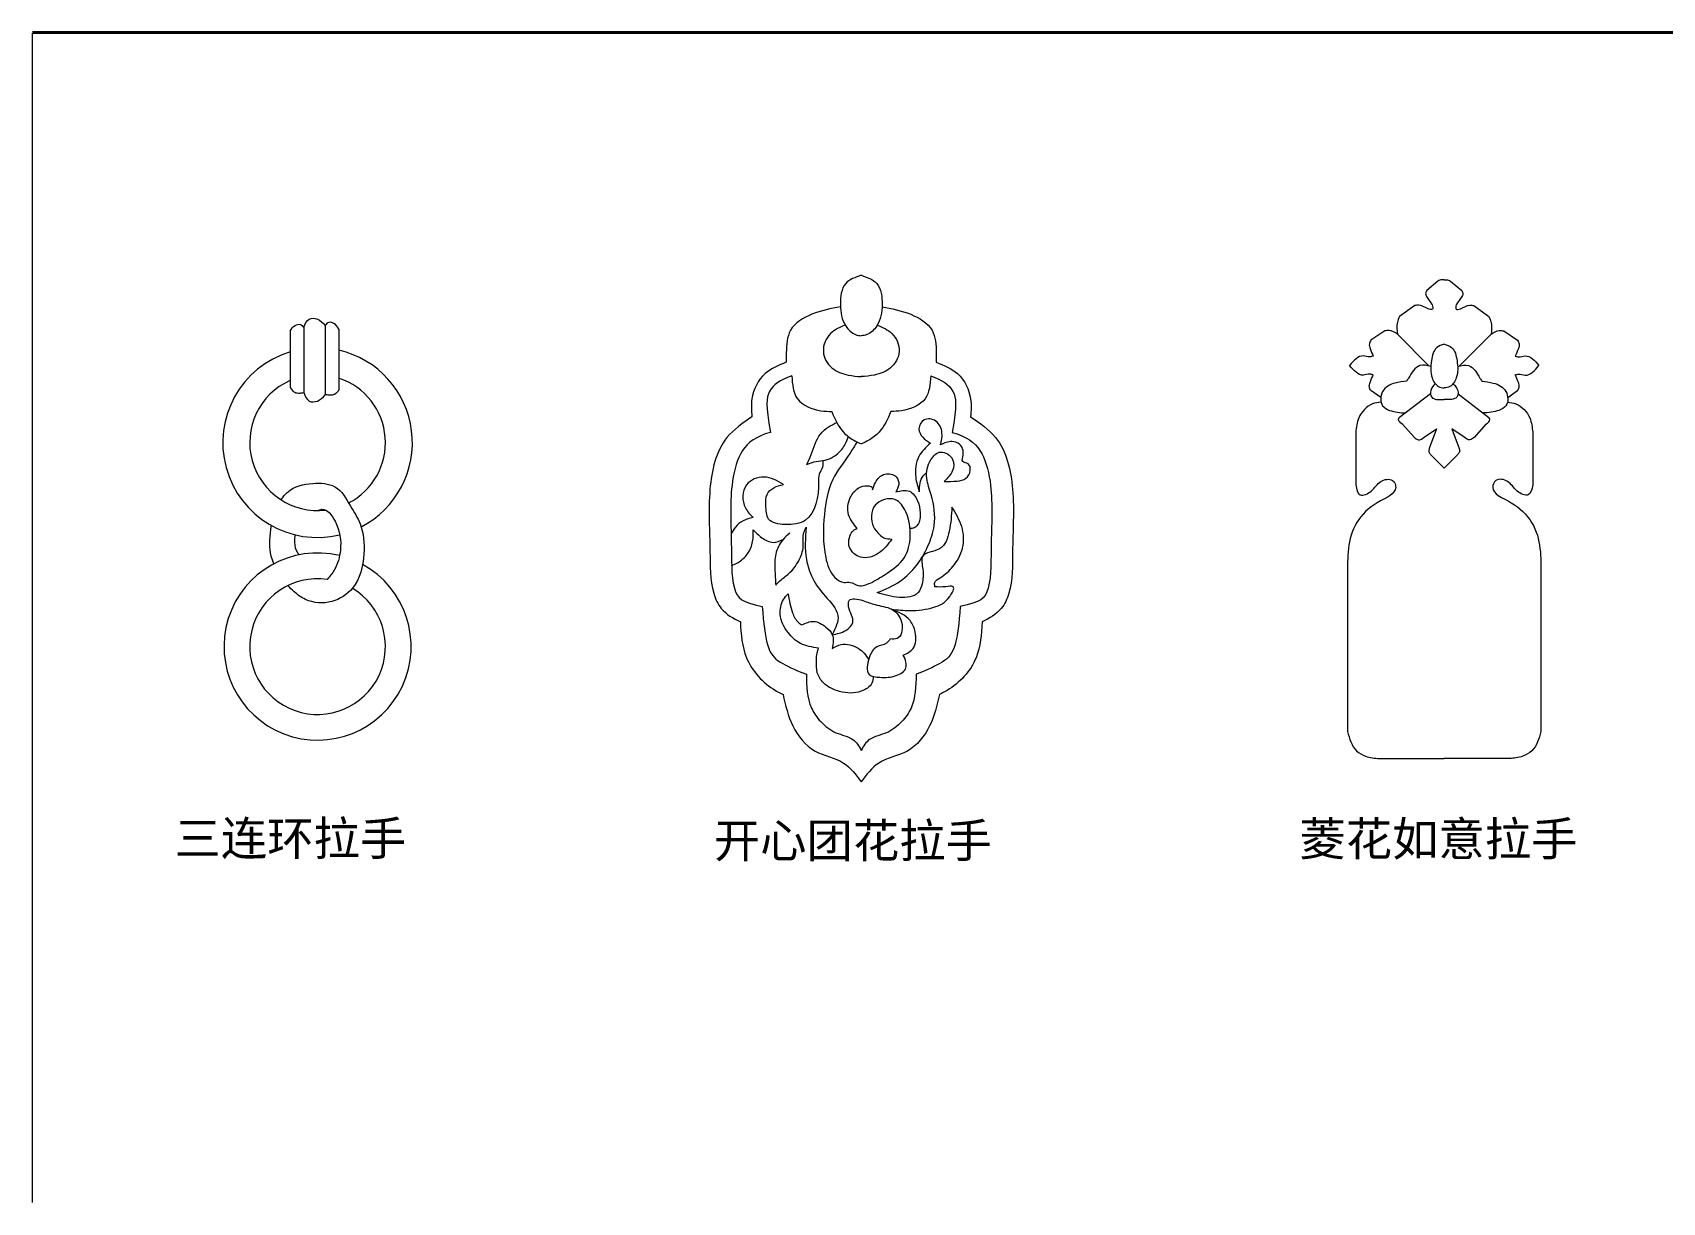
# Model space of a CAD drawing. Header units: millimetres. Extents: x -51923 to -51163, y -26833 to -26390.
# Drawn here: x -51923.1 to -51779.2, y -26492.8 to -26389.6 of the extents above; entities that cross this region are included whole.
import ezdxf

# ---------------------------------------------------------------- set-up
doc = ezdxf.new("R2010")
doc.units = ezdxf.units.MM
doc.header["$LTSCALE"] = 0.35
doc.styles.add('样式 1', font='simhei.ttf')

msp = doc.modelspace()

# ---------------------------------------------------------------- linework, layer by layer
at = {"lineweight": 40, "ltscale": 3}
msp.add_line((-51163.64, -26389.6), (-51923.06, -26389.6), dxfattribs=at)
at = {"lineweight": 5}
msp.add_line((-51923.06, -26492.85), (-51923.06, -26389.66), dxfattribs=at)
at = {"lineweight": 13}
for p, q in [((-51801.05, -26413.7), (-51802.4, -26414.67)), ((-51795.83, -26413.7), (-51794.49, -26414.67)), ((-51897.22, -26415.44), (-51897.22, -26421.57)), ((-51900.33, -26415.95), (-51900.33, -26420.91)), ((-51899.12, -26415.62), (-51899.12, -26421.38)), ((-51896.01, -26415.78), (-51896.01, -26421.11)), ((-51803.7, -26415.93), (-51804.91, -26416.76)), ((-51793.19, -26415.93), (-51791.97, -26416.76)), ((-51804.04, -26421.8), (-51804.91, -26421.2)), ((-51792.84, -26421.8), (-51791.97, -26421.2)), ((-51799.66, -26421.47), (-51802.39, -26423.57)), ((-51799.11, -26421.97), (-51798.44, -26421.97)), ((-51797.77, -26421.97), (-51798.44, -26421.97)), ((-51797.22, -26421.47), (-51794.49, -26423.57)), ((-51802.13, -26424.15), (-51801.11, -26425.31)), ((-51794.76, -26424.15), (-51795.78, -26425.31)), ((-51806.25, -26424.88), (-51806.25, -26429.52)), ((-51790.63, -26424.88), (-51790.63, -26429.52)), ((-51806.98, -26436.33), (-51806.98, -26451.28)), ((-51789.9, -26436.33), (-51789.9, -26451.28))]:
    msp.add_line(p, q, dxfattribs=at)
for points in [[(-51799, -26411.55), (-51799.98, -26412.37)], [(-51797.88, -26411.55), (-51796.9, -26412.37)], [(-51799.94, -26412.97), (-51799.5, -26413.64)], [(-51796.94, -26412.97), (-51797.38, -26413.64)], [(-51799.8, -26419.02), (-51802.58, -26416.23)], [(-51797.08, -26419.02), (-51794.31, -26416.23)], [(-51800.2, -26425.32), (-51799.12, -26424.56)], [(-51799.12, -26424.56), (-51799.77, -26426.32)], [(-51796.68, -26425.32), (-51797.77, -26424.56)], [(-51797.77, -26424.56), (-51797.11, -26426.32)], [(-51799.64, -26426.84), (-51798.44, -26428.03)], [(-51797.25, -26426.84), (-51798.44, -26428.03)], [(-51804.18, -26453.67), (-51798.44, -26453.67)], [(-51792.7, -26453.67), (-51798.44, -26453.67)]]:
    msp.add_lwpolyline(points, dxfattribs=at)
for centre, radius, start, end in [((-51897.9, -26425.79), 8.37, 106.859, 283.5583), ((-51897.9, -26425.79), 8.37, 297.3758, 76.9346), ((-51897.9, -26425.79), 5.99, 113.884, 276.8824), ((-51897.9, -26425.79), 5.99, 297.2447, 71.603), ((-51897.9, -26443.79), 8.26, 76.4012, 61.3038), ((-51897.9, -26443.79), 5.99, 81.9024, 59.225)]:
    msp.add_arc(centre, radius, start, end, dxfattribs=at)
for points, knots in [([(-51849.91, -26411.02), (-51850.43, -26411.2), (-51851.61, -26411.6), (-51851.84, -26413.67), (-51851.57, -26415.32), (-51850.62, -26416.26), (-51850.08, -26416.34), (-51849.91, -26416.35)], [0, 0, 0, 0, 0.0359084, 0.0807384, 0.1255684, 0.1525169, 0.1644094, 0.1644094, 0.1644094, 0.1644094]), ([(-51849.91, -26411.02), (-51849.38, -26411.2), (-51848.2, -26411.6), (-51847.97, -26413.67), (-51848.24, -26415.32), (-51849.19, -26416.26), (-51849.73, -26416.34), (-51849.91, -26416.35)], [0, 0, 0, 0, 0.0359084, 0.0807384, 0.1255684, 0.1525169, 0.1644094, 0.1644094, 0.1644094, 0.1644094]), ([(-51851.74, -26413.79), (-51852.58, -26413.95), (-51854.19, -26414.28), (-51856.42, -26415.59), (-51856.53, -26417.47), (-51856.52, -26418.42), (-51856.52, -26418.69)], [0.0046374, 0.0046374, 0.0046374, 0.0046374, 0.0652606, 0.1198378, 0.1666035, 0.1860832, 0.1860832, 0.1860832, 0.1860832]), ([(-51848.07, -26413.79), (-51847.23, -26413.95), (-51845.62, -26414.28), (-51843.39, -26415.59), (-51843.28, -26417.47), (-51843.29, -26418.42), (-51843.29, -26418.69)], [0.0046374, 0.0046374, 0.0046374, 0.0046374, 0.0652606, 0.1198378, 0.1666035, 0.1860832, 0.1860832, 0.1860832, 0.1860832]), ([(-51851.32, -26415.42), (-51851.79, -26415.61), (-51852.79, -26416.04), (-51853.54, -26417.74), (-51852.62, -26419.33), (-51851.2, -26419.86), (-51850.29, -26419.94), (-51849.91, -26419.96)], [0.0034222, 0.0034222, 0.0034222, 0.0034222, 0.0380025, 0.0776381, 0.1152049, 0.151572, 0.1787069, 0.1787069, 0.1787069, 0.1787069]), ([(-51848.49, -26415.42), (-51848.02, -26415.61), (-51847.02, -26416.04), (-51846.27, -26417.74), (-51847.19, -26419.33), (-51848.61, -26419.86), (-51849.52, -26419.94), (-51849.91, -26419.96)], [0.0034222, 0.0034222, 0.0034222, 0.0034222, 0.0380025, 0.0776381, 0.1152049, 0.151572, 0.1787069, 0.1787069, 0.1787069, 0.1787069]), ([(-51798.44, -26417.1), (-51798.68, -26417.17), (-51799.34, -26417.38), (-51799.62, -26418.68), (-51799.7, -26419.88), (-51799.11, -26420.87), (-51798.63, -26420.95), (-51798.44, -26420.95)], [0, 0, 0, 0, 0.0166577, 0.0458286, 0.0810615, 0.1030276, 0.1154893, 0.1154893, 0.1154893, 0.1154893]), ([(-51798.44, -26417.1), (-51798.2, -26417.17), (-51797.54, -26417.38), (-51797.26, -26418.68), (-51797.18, -26419.88), (-51797.78, -26420.87), (-51798.26, -26420.95), (-51798.44, -26420.95)], [0, 0, 0, 0, 0.0166577, 0.0458286, 0.0810615, 0.1030276, 0.1154893, 0.1154893, 0.1154893, 0.1154893]), ([(-51896.01, -26421.11), (-51896.12, -26421.29), (-51896.33, -26421.59), (-51896.83, -26421.61), (-51897.1, -26421.58), (-51897.22, -26421.57)], [0.00031344, 0.00031344, 0.00031344, 0.00031344, 0.01385711, 0.02445438, 0.03267727, 0.03267727, 0.03267727, 0.03267727]), ([(-51856.04, -26419.9), (-51857.1, -26420.32), (-51857.64, -26420.6), (-51858.31, -26421.85), (-51858.34, -26422.45), (-51857.93, -26424.89)], [0, 0, 0, 0, 0.0773674, 0.0773674, 0.1443182, 0.1443182, 0.1443182, 0.1443182]), ([(-51843.77, -26419.9), (-51842.71, -26420.32), (-51842.17, -26420.6), (-51841.5, -26421.85), (-51841.47, -26422.45), (-51841.88, -26424.89)], [0, 0, 0, 0, 0.0773674, 0.0773674, 0.1443182, 0.1443182, 0.1443182, 0.1443182]), ([(-51804.02, -26422.22), (-51804.28, -26422.24), (-51805.1, -26422.37), (-51806.1, -26423.43), (-51806.21, -26424.44), (-51806.25, -26424.88)], [0.01136221, 0.01136221, 0.01136221, 0.01136221, 0.02913769, 0.06944789, 0.0996639, 0.0996639, 0.0996639, 0.0996639]), ([(-51792.86, -26422.22), (-51792.61, -26422.24), (-51791.78, -26422.37), (-51790.78, -26423.43), (-51790.68, -26424.44), (-51790.63, -26424.88)], [0.01136221, 0.01136221, 0.01136221, 0.01136221, 0.02913769, 0.06944789, 0.0996639, 0.0996639, 0.0996639, 0.0996639]), ([(-51852.51, -26423.05), (-51852.23, -26423.71), (-51851.79, -26424.72), (-51850.7, -26425.54), (-51850.13, -26425.8), (-51849.91, -26425.9)], [0, 0, 0, 0, 0.04831639, 0.07526219, 0.09216647, 0.09216647, 0.09216647, 0.09216647]), ([(-51847.3, -26423.05), (-51847.58, -26423.71), (-51848.02, -26424.72), (-51849.11, -26425.54), (-51849.68, -26425.8), (-51849.91, -26425.9)], [0, 0, 0, 0, 0.04831639, 0.07526219, 0.09216647, 0.09216647, 0.09216647, 0.09216647]), ([(-51857.93, -26424.89), (-51859.18, -26425.23), (-51859.92, -26425.77), (-51860.83, -26427.18), (-51861.12, -26428.15), (-51861.52, -26430.94), (-51861.42, -26432.73), (-51861.34, -26436.08), (-51861.42, -26437.52), (-51860.84, -26439.57), (-51860.47, -26439.89), (-51858.64, -26440.24)], [0, 0, 0, 0, 0.0789653, 0.0789653, 0.1579307, 0.1579307, 0.2876399, 0.2876399, 0.388687, 0.388687, 0.4736356, 0.4736356, 0.4736356, 0.4736356]), ([(-51854.72, -26427.72), (-51854.44, -26427.61), (-51853.92, -26427.4), (-51853.08, -26427.4), (-51852.24, -26427.02), (-51851.63, -26426.45), (-51851.23, -26425.81), (-51851.11, -26425.45), (-51851.05, -26425.26)], [0, 0, 0, 0, 0.0203574, 0.0388261, 0.0575885, 0.0829844, 0.0956165, 0.1095621, 0.1095621, 0.1095621, 0.1095621]), ([(-51841.88, -26424.89), (-51840.63, -26425.23), (-51839.89, -26425.77), (-51838.98, -26427.18), (-51838.69, -26428.15), (-51838.29, -26430.94), (-51838.39, -26432.73), (-51838.47, -26436.08), (-51838.39, -26437.52), (-51838.97, -26439.57), (-51839.34, -26439.89), (-51841.17, -26440.24)], [0, 0, 0, 0, 0.0789653, 0.0789653, 0.1579307, 0.1579307, 0.2876399, 0.2876399, 0.388687, 0.388687, 0.4736356, 0.4736356, 0.4736356, 0.4736356]), ([(-51850.28, -26425.72), (-51850.49, -26426.07), (-51851.16, -26427.21), (-51852.72, -26429.06), (-51853.27, -26432.36), (-51853.31, -26435.3), (-51852.61, -26437.53), (-51851.56, -26438.21), (-51850.8, -26438.04), (-51850.06, -26438.61), (-51848.82, -26438.08), (-51847.52, -26437.26), (-51845.92, -26436.12), (-51845.45, -26433.97), (-51845.72, -26432.12), (-51846.87, -26430.43), (-51849.09, -26431.07), (-51849.11, -26433), (-51848.41, -26433.83), (-51847.85, -26434.27), (-51847.45, -26434.29), (-51847.21, -26434.3)], [0.0015911, 0.0015911, 0.0015911, 0.0015911, 0.0294904, 0.0933963, 0.1668026, 0.2546447, 0.2999566, 0.3212122, 0.3337675, 0.3510855, 0.3795851, 0.4161802, 0.4631544, 0.5088149, 0.559782, 0.5934268, 0.6354301, 0.6794769, 0.6999147, 0.7108581, 0.7272228, 0.7272228, 0.7272228, 0.7272228]), ([(-51853.31, -26427.38), (-51853.29, -26427.58), (-51853.27, -26428), (-51853.7, -26428.57), (-51853.6, -26430.23), (-51854.06, -26432.79), (-51856.48, -26433.11), (-51858.3, -26432.82), (-51858.31, -26431.4), (-51858.37, -26430.36), (-51857.63, -26429.68), (-51857.07, -26429.56), (-51856.77, -26429.49)], [0.0040527, 0.0040527, 0.0040527, 0.0040527, 0.0175317, 0.0333652, 0.0496928, 0.1320369, 0.1746409, 0.2101258, 0.2387106, 0.2612621, 0.2805245, 0.3015637, 0.3015637, 0.3015637, 0.3015637]), ([(-51844.78, -26430.13), (-51844.75, -26429.6), (-51844.7, -26428.92), (-51844.26, -26428.53), (-51844.13, -26428.45)], [0, 0, 0, 0, 0.03325136, 0.04364033, 0.04364033, 0.04364033, 0.04364033]), ([(-51901.12, -26430.84), (-51900.94, -26430.58), (-51900.28, -26429.73), (-51898.49, -26429.29), (-51896.06, -26429.43), (-51895.09, -26431.3), (-51893.87, -26433.16), (-51893.67, -26435.78), (-51894.33, -26438.55), (-51896.62, -26440.09), (-51898.7, -26439.92), (-51899.89, -26439.07), (-51900.35, -26438.6), (-51900.52, -26438.4)], [0.0079626, 0.0079626, 0.0079626, 0.0079626, 0.0299377, 0.0824849, 0.1263844, 0.1782579, 0.2188746, 0.2813818, 0.3548842, 0.4053093, 0.4597633, 0.4877558, 0.5057584, 0.5057584, 0.5057584, 0.5057584]), ([(-51846.86, -26430.14), (-51846.43, -26430.03), (-51845.6, -26429.83), (-51844.85, -26430.92), (-51844.66, -26431.96), (-51844.71, -26432.91), (-51845.24, -26433.36), (-51845.48, -26433.37), (-51845.59, -26433.36)], [0, 0, 0, 0, 0.0279027, 0.0540533, 0.0787499, 0.1041505, 0.1146375, 0.1222744, 0.1222744, 0.1222744, 0.1222744]), ([(-51897.9, -26431.78), (-51897.77, -26431.73), (-51897.13, -26431.48), (-51895.98, -26433.13), (-51895.72, -26435), (-51896.2, -26436.86), (-51896.83, -26437.6), (-51897.06, -26437.86)], [0, 0, 0, 0, 0.0090799, 0.0456987, 0.1056555, 0.1483525, 0.1724087, 0.1724087, 0.1724087, 0.1724087]), ([(-51859.45, -26432.4), (-51859.76, -26432.48), (-51860.35, -26432.61), (-51861.01, -26433.19), (-51861.28, -26433.65), (-51861.4, -26433.86)], [0, 0, 0, 0, 0.02174412, 0.04192471, 0.05862863, 0.05862863, 0.05862863, 0.05862863]), ([(-51901.75, -26436.48), (-51901.85, -26436.26), (-51902.2, -26435.31), (-51902.13, -26434.12), (-51902, -26433.22), (-51901.98, -26433.09)], [0.55839521, 0.55839521, 0.55839521, 0.55839521, 0.57505549, 0.62933078, 0.6381002, 0.6381002, 0.6381002, 0.6381002]), ([(-51899.88, -26433.91), (-51899.92, -26434.14), (-51899.98, -26434.67), (-51899.84, -26435.34), (-51899.57, -26435.62), (-51899.5, -26435.69)], [0.00653498, 0.00653498, 0.00653498, 0.00653498, 0.02272978, 0.04377735, 0.05019698, 0.05019698, 0.05019698, 0.05019698]), ([(-51861.35, -26436.63), (-51861.03, -26436.51), (-51860.37, -26436.18), (-51859.64, -26435.26), (-51859.42, -26434.28), (-51859.44, -26433.7), (-51859.44, -26433.5)], [0.01963793, 0.01963793, 0.01963793, 0.01963793, 0.04317936, 0.07126603, 0.09737401, 0.11146283, 0.11146283, 0.11146283, 0.11146283]), ([(-51858.64, -26440.24), (-51858.41, -26443.29), (-51858.19, -26444.53), (-51856.48, -26445.48), (-51855.92, -26445.81), (-51854.75, -26446.23)], [0, 0, 0, 0, 0.1198324, 0.1198324, 0.1810812, 0.1810812, 0.1810812, 0.1810812]), ([(-51841.17, -26440.24), (-51841.4, -26443.29), (-51841.62, -26444.53), (-51843.33, -26445.48), (-51843.89, -26445.81), (-51845.06, -26446.23)], [0, 0, 0, 0, 0.1198324, 0.1198324, 0.1810812, 0.1810812, 0.1810812, 0.1810812]), ([(-51848.85, -26446.42), (-51848.85, -26446.63), (-51848.94, -26447.23), (-51850.13, -26447.98), (-51851.74, -26447.89), (-51853.17, -26447.22), (-51853.9, -26446.12), (-51853.86, -26445.16), (-51853.85, -26444.42), (-51853.72, -26444.07), (-51853.67, -26443.93)], [0.1207982, 0.1207982, 0.1207982, 0.1207982, 0.1348705, 0.1622803, 0.206628, 0.2440712, 0.268037, 0.293417, 0.3092973, 0.319305, 0.319305, 0.319305, 0.319305]), ([(-51852.46, -26443.95), (-51852.21, -26443.81), (-51851.49, -26443.43), (-51850.14, -26443.79), (-51849.47, -26444.54), (-51849.25, -26444.95)], [0, 0, 0, 0, 0.01942943, 0.05527693, 0.08654053, 0.08654053, 0.08654053, 0.08654053]), ([(-51854.75, -26446.23), (-51854.73, -26447.27), (-51854.7, -26448.8), (-51853.49, -26450.52), (-51852.23, -26451.51), (-51850.61, -26451.77), (-51850.1, -26452.57), (-51849.91, -26452.96)], [0, 0, 0, 0, 0.0700934, 0.1036518, 0.1423456, 0.1797505, 0.2085876, 0.2085876, 0.2085876, 0.2085876]), ([(-51845.06, -26446.23), (-51845.08, -26447.27), (-51845.11, -26448.8), (-51846.32, -26450.52), (-51847.58, -26451.51), (-51849.2, -26451.77), (-51849.71, -26452.57), (-51849.91, -26452.96)], [0, 0, 0, 0, 0.0700934, 0.1036518, 0.1423456, 0.1797505, 0.2085876, 0.2085876, 0.2085876, 0.2085876])]:
    msp.add_open_spline(points, degree=3, knots=knots, dxfattribs=at)
for points in [[(-51799.98, -26412.37), (-51800.09, -26412.65), (-51799.94, -26412.97)], [(-51798.44, -26411.42), (-51798.82, -26411.44), (-51799, -26411.55)], [(-51798.44, -26411.42), (-51798.06, -26411.44), (-51797.88, -26411.55)], [(-51796.9, -26412.37), (-51796.79, -26412.65), (-51796.94, -26412.97)], [(-51799.5, -26413.64), (-51799.49, -26414), (-51799.87, -26413.97), (-51800.7, -26413.66), (-51801.05, -26413.7)], [(-51797.38, -26413.64), (-51797.39, -26414), (-51797.01, -26413.97), (-51796.18, -26413.66), (-51795.83, -26413.7)], [(-51900.33, -26415.95), (-51899.87, -26415.44), (-51899.42, -26415.36), (-51899.12, -26415.62)], [(-51899.12, -26415.62), (-51898.64, -26414.89), (-51897.92, -26414.89), (-51897.22, -26415.44)], [(-51896.01, -26415.78), (-51896.46, -26415.27), (-51896.91, -26415.18), (-51897.22, -26415.44)], [(-51802.4, -26414.67), (-51802.58, -26415.15), (-51802.58, -26416.23)], [(-51794.49, -26414.67), (-51794.31, -26415.15), (-51794.31, -26416.23)], [(-51804.91, -26416.76), (-51805.05, -26417.07), (-51804.98, -26417.49), (-51804.72, -26418.15)], [(-51802.58, -26416.23), (-51803.3, -26415.88), (-51803.7, -26415.93)], [(-51794.31, -26416.23), (-51793.58, -26415.88), (-51793.19, -26415.93)], [(-51791.97, -26416.76), (-51791.83, -26417.07), (-51791.9, -26417.49), (-51792.17, -26418.15)], [(-51804.72, -26418.15), (-51805, -26418.22), (-51805.58, -26418.14), (-51806.79, -26418.98)], [(-51792.17, -26418.15), (-51791.88, -26418.22), (-51791.3, -26418.14), (-51790.09, -26418.98)], [(-51856.52, -26418.69), (-51858.4, -26419.7), (-51859.56, -26421.93), (-51859.56, -26423.51)], [(-51843.29, -26418.69), (-51841.41, -26419.7), (-51840.25, -26421.93), (-51840.25, -26423.51)], [(-51804.72, -26419.81), (-51805, -26419.74), (-51805.58, -26419.83), (-51806.79, -26418.98)], [(-51804.91, -26421.2), (-51805.05, -26420.89), (-51804.98, -26420.47), (-51804.72, -26419.81)], [(-51799.63, -26419.06), (-51800.59, -26418.99), (-51801.59, -26420.09), (-51801.76, -26420.37)], [(-51797.26, -26419.06), (-51796.29, -26418.99), (-51795.29, -26420.09), (-51795.12, -26420.37)], [(-51792.17, -26419.81), (-51791.88, -26419.74), (-51791.3, -26419.83), (-51790.09, -26418.98)], [(-51791.97, -26421.2), (-51791.83, -26420.89), (-51791.9, -26420.47), (-51792.17, -26419.81)], [(-51900.33, -26420.91), (-51899.92, -26421.35), (-51899.47, -26421.41), (-51899.12, -26421.38)], [(-51856.04, -26419.9), (-51855.54, -26421.92), (-51853.46, -26422.97), (-51852.51, -26423.05)], [(-51843.77, -26419.9), (-51844.27, -26421.92), (-51846.35, -26422.97), (-51847.3, -26423.05)], [(-51801.76, -26420.37), (-51802.78, -26420.53), (-51803.88, -26421.28), (-51803.88, -26422.53), (-51803.27, -26422.94), (-51801.87, -26423.17)], [(-51799.23, -26420.6), (-51799.63, -26421.19), (-51799.55, -26421.79), (-51799.11, -26421.97)], [(-51797.65, -26420.6), (-51797.25, -26421.19), (-51797.34, -26421.79), (-51797.77, -26421.97)], [(-51795.12, -26420.37), (-51794.11, -26420.53), (-51793, -26421.28), (-51793, -26422.53), (-51793.61, -26422.94), (-51795.02, -26423.17)], [(-51899.12, -26421.38), (-51898.64, -26422.12), (-51897.92, -26422.12), (-51897.22, -26421.57)], [(-51859.56, -26423.51), (-51861.76, -26425.34), (-51863.26, -26429.91), (-51863.26, -26435.41), (-51862.93, -26439.09), (-51862.26, -26440.43), (-51860.58, -26441.62)], [(-51854.72, -26427.72), (-51854.33, -26426.84), (-51853.51, -26425.03), (-51852.82, -26424.42), (-51852.06, -26424.02)], [(-51842.9, -26425.98), (-51842.78, -26424.91), (-51843.33, -26423.89), (-51844.35, -26423.79), (-51844.81, -26424.56), (-51844.48, -26425.32), (-51843.79, -26425.83)], [(-51840.25, -26423.51), (-51838.05, -26425.34), (-51836.55, -26429.91), (-51836.55, -26435.41), (-51836.88, -26439.09), (-51837.55, -26440.43), (-51839.23, -26441.62)], [(-51802.13, -26424.15), (-51802.47, -26423.76), (-51802.39, -26423.57)], [(-51794.76, -26424.15), (-51794.41, -26423.76), (-51794.49, -26423.57)], [(-51801.11, -26425.31), (-51800.71, -26425.55), (-51800.2, -26425.32)], [(-51795.78, -26425.31), (-51796.18, -26425.55), (-51796.68, -26425.32)], [(-51848.49, -26439.03), (-51846.45, -26438), (-51844.02, -26434.91), (-51843.47, -26433.11), (-51843.73, -26430.4), (-51844.12, -26428.94), (-51843.77, -26427.31), (-51842.88, -26426.62), (-51841.84, -26427.28), (-51841.84, -26428.25), (-51842.58, -26429.21)], [(-51843.79, -26425.83), (-51844.82, -26427.01), (-51845.1, -26428.84), (-51844.78, -26430.13)], [(-51842.58, -26429.21), (-51841.43, -26429.18), (-51840.66, -26428.94), (-51840.28, -26428.23), (-51840.47, -26427.66), (-51840.95, -26427.46), (-51840.91, -26426.89), (-51841.24, -26425.94), (-51841.9, -26425.69), (-51842.9, -26425.98)], [(-51799.77, -26426.32), (-51799.79, -26426.61), (-51799.64, -26426.84)], [(-51797.11, -26426.32), (-51797.09, -26426.61), (-51797.25, -26426.84)], [(-51848.91, -26429.96), (-51848.66, -26429.31), (-51847.81, -26428.57), (-51846.81, -26428.82), (-51846.6, -26429.5), (-51846.86, -26430.14)], [(-51856.77, -26429.49), (-51858.5, -26428.83), (-51860.03, -26429.51), (-51860.13, -26431.55), (-51859.45, -26432.4)], [(-51850.26, -26433.36), (-51851.02, -26432.15), (-51850.87, -26430.64), (-51850.18, -26429.81), (-51849.36, -26429.59), (-51848.97, -26429.72), (-51848.91, -26429.96)], [(-51806.25, -26429.52), (-51805.86, -26430.4), (-51804.88, -26430.06), (-51804.04, -26429.22), (-51803, -26429.14), (-51802.72, -26429.76), (-51803.2, -26430.47)], [(-51790.63, -26429.52), (-51791.03, -26430.4), (-51792.01, -26430.06), (-51792.85, -26429.22), (-51793.88, -26429.14), (-51794.16, -26429.76), (-51793.68, -26430.47)], [(-51803.2, -26430.47), (-51805.39, -26431.88), (-51806.67, -26433.97), (-51806.98, -26436.33)], [(-51793.68, -26430.47), (-51791.49, -26431.88), (-51790.22, -26433.97), (-51789.9, -26436.33)], [(-51841.9, -26431.49), (-51842.14, -26433.62), (-51843, -26435.16), (-51844.49, -26435.83), (-51844.47, -26436.97), (-51844.54, -26438.25), (-51844.88, -26439.03), (-51846.53, -26439.45), (-51848.49, -26439.03)], [(-51843.4, -26438.51), (-51843.41, -26438.14), (-51842.93, -26437.71), (-51841.82, -26436.73), (-51840.96, -26435.09), (-51841.04, -26433.2), (-51841.9, -26431.49)], [(-51859.44, -26433.5), (-51858.69, -26434.18), (-51857.67, -26434.59), (-51856.81, -26434.35)], [(-51856.22, -26433.78), (-51856.81, -26434.35), (-51857.45, -26435.63), (-51857.53, -26436.97), (-51857.46, -26438.36)], [(-51857.46, -26438.36), (-51857.08, -26437.98), (-51856.3, -26437.35), (-51855.43, -26436.22), (-51855.03, -26434.93), (-51854.97, -26433.72), (-51854.76, -26433.26)], [(-51854.76, -26433.26), (-51854.75, -26436.11), (-51854.21, -26437.73), (-51853.08, -26439.35), (-51851.97, -26441.04), (-51852.46, -26442.74)], [(-51847.21, -26434.3), (-51848.37, -26435.55), (-51849.97, -26435.9), (-51850.91, -26435.09), (-51850.85, -26433.89), (-51850.53, -26433.49), (-51850.26, -26433.36)], [(-51847.23, -26440.49), (-51845.62, -26440.61), (-51843.5, -26440.32), (-51842.1, -26439.38), (-51841.79, -26438.51), (-51842.44, -26438.51), (-51843.4, -26438.51)], [(-51853.67, -26443.93), (-51855.27, -26443.51), (-51856.37, -26442.55), (-51857.05, -26440.96), (-51856.77, -26439.64), (-51856.37, -26439.14)], [(-51856.37, -26439.14), (-51855.97, -26440.81), (-51855.45, -26441.66), (-51855.14, -26441.88)], [(-51852.46, -26442.74), (-51851.26, -26442.36), (-51850.66, -26441.66), (-51851.02, -26440.28), (-51850.97, -26439.73), (-51849.77, -26439.73), (-51848.69, -26440.09), (-51847.22, -26440.5), (-51846.3, -26441.85), (-51846.74, -26443.08), (-51847.35, -26443.12)], [(-51846.2, -26444.55), (-51845.33, -26443.95), (-51845.14, -26442.51), (-51845.6, -26441.49), (-51847.25, -26440.48)], [(-51860.58, -26441.62), (-51860.04, -26444.77), (-51857.48, -26447.66), (-51856.81, -26448.02)], [(-51855.14, -26441.88), (-51854.11, -26441.57), (-51853.03, -26442.07), (-51852.46, -26442.74), (-51852.46, -26443.95)], [(-51839.23, -26441.62), (-51839.77, -26444.77), (-51842.33, -26447.66), (-51843, -26448.02)], [(-51847.35, -26443.12), (-51847.68, -26443.49), (-51848.53, -26443.82), (-51849.2, -26444.77), (-51849.2, -26446.25), (-51848.28, -26446.5), (-51846.81, -26446.35), (-51845.96, -26445.67), (-51845.96, -26445.16), (-51846.2, -26444.55)], [(-51856.81, -26448.02), (-51855.94, -26450.8), (-51853.98, -26453.01), (-51851.46, -26454.07), (-51849.91, -26455.72)], [(-51843, -26448.02), (-51843.87, -26450.8), (-51845.83, -26453.01), (-51848.35, -26454.07), (-51849.91, -26455.72)], [(-51806.98, -26451.28), (-51806.18, -26452.99), (-51805.38, -26453.47), (-51804.18, -26453.67)], [(-51789.9, -26451.28), (-51790.71, -26452.99), (-51791.5, -26453.47), (-51792.7, -26453.67)]]:
    msp.add_spline(points, degree=3, dxfattribs=at)

# ---------------------------------------------------------------- texts
at = {"lineweight": 5, "char_height": 3, "width": 203.6821, "attachment_point": 1, "style": '样式 1'}
for s, insert in [('{\\fSimSun|b0|i0|c134|p2;\\C0;三连环拉手}', (-51910.53, -26459.22)), ('{\\fSimSun|b0|i0|c134|p2;\\C0;开心团花拉手}', (-51862.92, -26459.41)), ('{\\fSimSun|b0|i0|c134|p2;\\C0;菱花如意拉手}', (-51811.23, -26459.26))]:
    msp.add_mtext(s, dxfattribs=dict(at, insert=insert))

doc.saveas('drawing.dxf')
